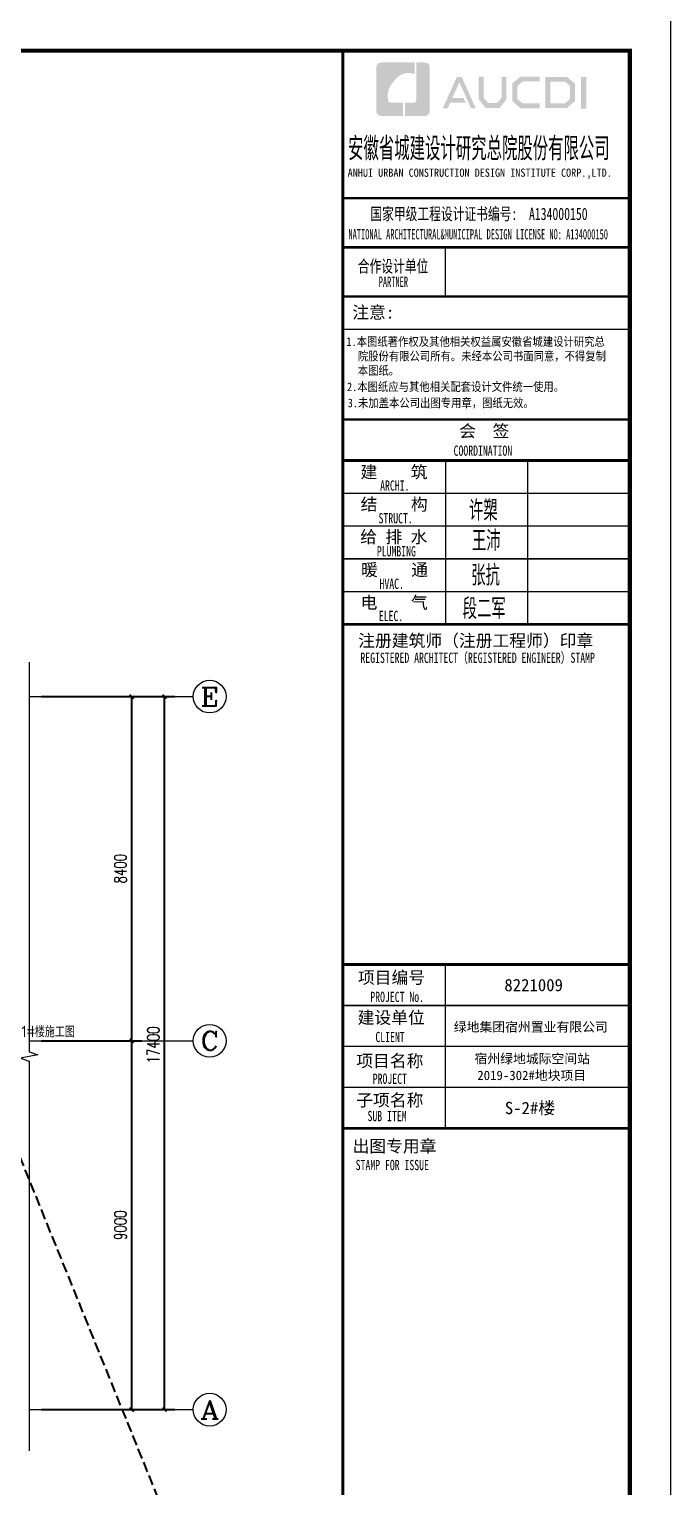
# Model space of a CAD drawing. Extents: x -24105 to 1725648, y 165513 to 982828.
# Drawn here: x 193993 to 209633, y 307666 to 343238 of the extents above; entities that cross this region are included whole.
import ezdxf
from ezdxf.enums import TextEntityAlignment as Align

# ---------------------------------------------------------------- set-up
doc = ezdxf.new("R2010")
doc.units = 0
doc.header["$LTSCALE"] = 1000
doc.header["$MEASUREMENT"] = 0
doc.linetypes.add('DASH', pattern=[0.35, 0.25, -0.1])
doc.layers.get('Defpoints').update_dxf_attribs({"color": 8})
for name, color, linetype in [('A-DI-S(箭头)', 8, 'Continuous'), ('AXIS', 8, 'Continuous'), ('AXIS_TEXT', 8, 'Continuous'), ('C-AXIS(轴号)', 8, 'Continuous'), ('C-AXIS-T(字)', 8, 'Continuous'), ('PUB_TEXT', 8, 'Continuous'), ('图框', 140, 'Continuous'), ('图签文字', 147, 'Continuous')]:
    doc.layers.add(name, color=color, linetype=linetype)
doc.layers.add('WALL', color=8, linetype='Continuous', lineweight=40)
doc.layers.add('图签', color=147, linetype='Continuous', lineweight=18)
doc.styles.add('_TCH_AXIS', font='COMPLEX', dxfattribs={"bigfont": 'GBCBIG'})
doc.styles.add('_TCH_DIM_T3', font='SIMPLEX', dxfattribs={"width": 0.705882, "bigfont": 'GBCBIG'})
doc.styles.add('COMPLEX', font='COMPLEX')
doc.styles.add('HT', font='simhei.ttf')
doc.styles.get("Standard").update_dxf_attribs({"font": 'gbenor.shx', "bigfont": 'gbcbig.shx'})
doc.styles.add('宋体', font='', dxfattribs={"height": 50})
doc.styles.add('建筑图签-1', font='simhei.ttf', dxfattribs={"width": 0.7})
doc.styles.add('建筑图签-2', font='TXT.shx', dxfattribs={"width": 0.5, "bigfont": 'HZTXT.shx'})
doc.styles.get('宋体').set_extended_font_data('SimSun')
doc.dimstyles.new('_TCH_ARCH&&100', dxfattribs={"dimtxt": 297.5, "dimasz": 100, "dimexe": 250, "dimexo": 300, "dimgap": 126.25, "dimtad": 1, "dimdec": 0, "dimzin": 0, "dimdsep": 46, "dimtxsty": '_TCH_DIM_T3', "dimblk": 'ARCHTICK', "dimcen": 0.09, "dimclrt": 7, "dimazin": 2, "dimtfac": 1, "dimtdec": 0, "dimtix": 1, "dimtmove": 2, "dimatfit": 3, "dimfxl": 1, "dimtolj": 1, "dimtzin": 0, "dimarcsym": 0})

# ---------------------------------------------------------------- blocks, each defined once
blk = doc.blocks.new('院标1')
h = blk.add_hatch(color=150)
h.dxf.hatch_style = 1
h.set_gradient(color1=(33, 113, 253), color2=(33, 113, 253), tint=1, name='INVCURVED')
edge = h.paths.add_edge_path()
edge.add_spline(control_points=[(116373, 648379), (116379, 648379), (116382, 648379), (116391, 648379), (116391, 648379), (116391, 648379), (116616, 648379), (116616, 648379), (116616, 648379), (116616, 648379), (116616, 648054), (116616, 648054), (116616, 648054), (116616, 648054), (116108, 648054), (116108, 648054), (116108, 648054), (116028, 648054), (115963, 648111), (115963, 648199), (115963, 648199), (115963, 648199), (115963, 649215), (115963, 649215), (115963, 649215), (115963, 649295), (116018, 649360), (116108, 649360), (116108, 649360), (116108, 649360), (116897, 649360), (116897, 649360), (116897, 649360), (116897, 649360), (116897, 649080), (116897, 649080), (116897, 649080), (116897, 649080), (116566, 649140), (116356, 648859), (116356, 648859), (116245, 648719), (116240, 648545), (116247, 648466), (116247, 648466), (116254, 648386), (116247, 648466), (116247, 648466), (116247, 648466), (116247, 648466), (116258, 648374), (116373, 648379)], knot_values=[0, 0, 0, 0, 0.071429, 0.071429, 0.071429, 0.107143, 0.142857, 0.142857, 0.142857, 0.178571, 0.214286, 0.214286, 0.214286, 0.25, 0.285714, 0.285714, 0.285714, 0.321429, 0.357143, 0.357143, 0.357143, 0.392857, 0.428571, 0.428571, 0.428571, 0.464286, 0.5, 0.5, 0.5, 0.535714, 0.571429, 0.571429, 0.571429, 0.607143, 0.642857, 0.642857, 0.642857, 0.678571, 0.714286, 0.714286, 0.714286, 0.75, 0.785714, 0.785714, 0.785714, 0.821429, 0.857143, 0.857143, 0.857143, 0.928571, 1, 1, 1, 1], degree=3, periodic=0)
h = blk.add_hatch(color=150)
h.dxf.hatch_style = 1
h.set_gradient(color1=(33, 113, 253), color2=(33, 113, 253), tint=1, name='INVCURVED')
edge = h.paths.add_edge_path()
edge.add_spline(control_points=[(117268, 649215), (117268, 649215), (117268, 648199), (117268, 648199), (117268, 648199), (117268, 648114), (117212, 648054), (117123, 648054), (117123, 648054), (117123, 648054), (116663, 648054), (116663, 648054), (116663, 648054), (116663, 648054), (116663, 648379), (116663, 648379), (116663, 648379), (116663, 648379), (116865, 648379), (116865, 648379), (116865, 648379), (116907, 648379), (116941, 648413), (116941, 648455), (116941, 648455), (116941, 648455), (116941, 649360), (116941, 649360), (116941, 649360), (116941, 649360), (117123, 649360), (117123, 649360), (117123, 649360), (117204, 649360), (117268, 649306), (117268, 649215)], knot_values=[0, 0, 0, 0, 0.1, 0.1, 0.1, 0.15, 0.2, 0.2, 0.2, 0.25, 0.3, 0.3, 0.3, 0.35, 0.4, 0.4, 0.4, 0.45, 0.5, 0.5, 0.5, 0.55, 0.6, 0.6, 0.6, 0.65, 0.7, 0.7, 0.7, 0.75, 0.8, 0.8, 0.8, 0.9, 1, 1, 1, 1], degree=3, periodic=0)
blk = doc.blocks.new('tq123')
at = {"layer": '图框'}
h = blk.add_hatch(color=256, dxfattribs=at)
h.paths.add_polyline_path([(-1187, 56758), (-1061, 56758), (-1061, 55988), (-1187, 55988)])
h.paths.add_polyline_path([(-1939, 56642), (-1939, 56116), (-1579, 56116), (-1455, 56223), (-1455, 56541), (-1575, 56642)], flags=16)
h.paths.add_polyline_path([(-2057, 56760), (-2057, 55998), (-1535, 55998), (-1337, 56168), (-1337, 56596), (-1532, 56760)])
h.paths.add_polyline_path([(-2200, 56764), (-2200, 56648), (-2607, 56648), (-2740, 56537), (-2740, 56218), (-2607, 56115), (-2198, 56115), (-2198, 55993), (-2662, 55993), (-2864, 56168), (-2864, 56596), (-2666, 56764)])
h.paths.add_polyline_path([(-3683, 56762), (-3563, 56762), (-3563, 56251), (-3449, 56120), (-3238, 56120), (-3124, 56251), (-3124, 56762), (-3010, 56762), (-3010, 56214), (-3174, 55997), (-3512, 55997), (-3683, 56216)])
h.paths.add_polyline_path([(-4215, 56760), (-4098, 56760), (-3756, 55996), (-3872, 55996), (-4153, 56630), (-4328, 56242), (-4057, 56242), (-3996, 56127), (-4377, 56127), (-4436, 55994), (-4559, 55994)])
for p, q in [((-6995, 53800), (5, 53800)), ((-6995, 53800), (5, 53800)), ((-6995, 52600), (5, 52600))]:
    blk.add_line(p, q, dxfattribs=at)
for points, const_width in [([(-6995, 0), (-6995, 57400)], 70), ([(-6995, 53800), (5, 53800)], 60), ([(-6995, 52600), (5, 52600)], 60), ([(-6995, 52600), (5, 52600)], 60), ([(-4495, 52600), (-4495, 51400)], 35), ([(-6995, 51400), (5, 51400)], 60), ([(-6995, 51400), (5, 51400)], 60), ([(-6995, 50599), (5, 50599)], 35), ([(-6987, 48400), (13, 48400)], 60), ([(-6987, 47400), (13, 47400)], 70), ([(-6987, 47400), (13, 47400)], 70), ([(-4487, 47400), (-4487, 43400)], 35), ([(-2487, 47400), (-2487, 43400)], 35), ([(-6987, 46600), (13, 46600)], 35), ([(-6987, 45800), (13, 45800)], 35), ([(-6987, 45000), (13, 45000)], 35), ([(-6987, 44200), (13, 44200)], 35), ([(-6987, 43400), (13, 43400)], 70), ([(-6995, 35100), (5, 35100)], 70), ([(-6995, 35100), (5, 35100)], 70), ([(-4495, 31100), (-4495, 35100)], 35), ([(-6995, 34100), (5, 34100)], 35), ([(-6995, 33100), (5, 33100)], 35), ([(-6995, 32100), (5, 32100)], 35), ([(5, 31100), (-6995, 31100)], 70)]:
    blk.add_lwpolyline(points, dxfattribs=dict(at, const_width=const_width))
blk.add_blockref('院标1', (-122144, -592249))
for s, height, style, width, p in [('ANHUI URBAN CONSTRUCTION DESIGN INSTITUTE CORP.,LTD.', 200, '建筑图签-1', 0.91, (-6877, 54322)), ('NATIONAL ARCHITECTURAL&MUNICIPAL DESIGN LICENSE NO: A134000150', 250, '建筑图签-1', 0.6, (-6858, 52795)), ('PARTNER', 250, '建筑图签-1', 0.6, (-6120, 51634)), ('1.本图纸著作权及其他相关权益属安徽省城建设计研究总', 210, 'HT', 0.88, (-6909, 50193)), ('院股份有限公司所有。未经本公司书面同意，不得复制', 210, 'HT', 0.88, (-6630, 49839)), ('本图纸。', 210, 'HT', 0.88, (-6630, 49489)), (' 2.本图纸应与其他相关配套设计文件统一使用。 ', 210, 'HT', 0.88, (-7020, 49092)), ('3.未加盖本公司出图专用章，图纸无效。', 210, 'HT', 0.88, (-6877, 48698)), ('COORDINATION', 250, '建筑图签-1', 0.7, (-4295, 47513)), ('ARCHI.', 250, '建筑图签-1', 0.7, (-6086, 46662)), ('STRUCT.', 250, '建筑图签-1', 0.7, (-6125, 45865)), ('PLUMBING', 250, '建筑图签-1', 0.7, (-6166, 45058)), ('HVAC.', 250, '建筑图签-1', 0.7, (-6101, 44265)), ('ELEC.', 250, '建筑图签-1', 0.7, (-6117, 43480)), ('REGISTERED ARCHITECT（REGISTERED ENGINEER）STAMP', 250, '建筑图签-1', 0.7, (-6566, 42459)), ('PROJECT No.', 250, '建筑图签-1', 0.7, (-6325, 34185, -1799)), ('CLIENT', 250, '建筑图签-1', 0.7, (-6201, 33206)), ('PROJECT', 250, '建筑图签-1', 0.7, (-6266, 32187)), ('SUB ITEM', 250, '建筑图签-1', 0.7, (-6393, 31276)), ('STAMP FOR ISSUE', 250, '建筑图签-1', 0.7, (-6682, 30081))]:
    blk.add_text(s, height=height, dxfattribs=dict(at, style=style, width=width)).set_placement(p)
at = {"layer": '图签', "color": 2, "style": '宋体'}
for s, height, p in [('8221009', 300, (-3058, 34448)), ('绿地集团宿州置业有限公司', 229.34, (-4290, 33462)), ('宿州绿地城际空间站', 229.3, (-3785, 32688)), ('2019-302#地块项目', 229.34, (-3718, 32279)), ('S-2#楼', 300, (-3046, 31448))]:
    blk.add_text(s, height=height, dxfattribs=at).set_placement(p)
at = {"layer": '图签文字', "color": 7, "style": '建筑图签-1'}
for s, height, width, p in [('安徽省城建设计研究总院股份有限公司', 500, 0.55, (-6867, 54777)), ('国家甲级工程设计证书编号:  A134000150', 300, 0.7, (-6323, 53267)), ('合作设计单位', 300, 0.7, (-6630, 51990))]:
    blk.add_text(s, height=height, dxfattribs=dict(at, width=width)).set_placement(p)
for s, p in [('注意:', (-6764, 50863)), ('会  签', (-4160, 47968)), ('建    筑', (-6565, 46967)), ('结    构', (-6561, 46179)), ('给 排 水', (-6570, 45385)), ('暖    通', (-6552, 44582)), ('电    气', (-6562, 43782)), ('注册建筑师（注册工程师）印章', (-6620, 42854)), ('项目编号', (-6627, 34632)), ('建设单位', (-6635, 33655)), ('项目名称', (-6668, 32597)), ('子项名称', (-6668, 31640)), ('出图专用章', (-6759, 30518))]:
    blk.add_text(s, height=300, dxfattribs=at).set_placement(p)
at = {"layer": '图签文字', "color": 1, "style": '建筑图签-2', "width": 0.7}
for s, p in [('许槊', (-3921, 45928)), ('王沛', (-3849, 45187)), ('张抗', (-3866, 44346)), ('段二军', (-4074, 43532))]:
    blk.add_text(s, height=500, dxfattribs=at).set_placement(p)
blk = doc.blocks.new('_ArchTick')
at = {"color": 0, "linetype": 'ByBlock', "const_width": 0.4}
blk.add_lwpolyline([(-0.5, -0.5), (0.5, 0.5)], dxfattribs=at)
blk = doc.blocks.new('*D132')
at = {"layer": 'AXIS', "color": 0, "lineweight": -2, "transparency": 16777216}
for p, q in [((1540723, 1077748), (1543973, 1077748)), ((1543723, 1060348), (1543723, 1077748)), ((1540723, 1060348), (1543973, 1060348))]:
    blk.add_line(p, q, dxfattribs=at)
at = {"layer": 'Defpoints', "color": 0, "transparency": 16777216}
for p in [(1540423, 1077748), (1543723, 1077748), (1540423, 1060348)]:
    blk.add_point(p, dxfattribs=at)
at = {"layer": 'AXIS', "color": 0, "lineweight": -2, "transparency": 16777216, "xscale": 100, "yscale": 100, "zscale": 100}
for p, rotation in [((1543723, 1077748), 90), ((1543723, 1060348), 270)]:
    blk.add_blockref('_ArchTick', p, dxfattribs=dict(at, rotation=rotation))
at = {"layer": 'AXIS', "color": 7, "transparency": 16777216, "insert": (1543448, 1069248), "char_height": 297.5, "attachment_point": 5, "rotation": 90, "style": '_TCH_DIM_T3'}
blk.add_mtext('\\A1;17400', dxfattribs=at)
blk = doc.blocks.new('*D131')
at = {"layer": 'AXIS', "color": 0, "lineweight": -2, "transparency": 16777216}
for p, q in [((1540723, 1077748), (1543173, 1077748)), ((1542923, 1069348), (1542923, 1077748)), ((1540723, 1069348), (1543173, 1069348))]:
    blk.add_line(p, q, dxfattribs=at)
at = {"layer": 'Defpoints', "color": 0, "transparency": 16777216}
for p in [(1540423, 1077748), (1542923, 1077748), (1540423, 1069348)]:
    blk.add_point(p, dxfattribs=at)
at = {"layer": 'AXIS', "color": 0, "lineweight": -2, "transparency": 16777216, "xscale": 100, "yscale": 100, "zscale": 100}
for p, rotation in [((1542923, 1077748), 90), ((1542923, 1069348), 270)]:
    blk.add_blockref('_ArchTick', p, dxfattribs=dict(at, rotation=rotation))
at = {"layer": 'AXIS', "color": 7, "transparency": 16777216, "insert": (1542648, 1073548), "char_height": 297.5, "attachment_point": 5, "rotation": 90, "style": '_TCH_DIM_T3'}
blk.add_mtext('\\A1;8400', dxfattribs=at)
blk = doc.blocks.new('*D130')
at = {"layer": 'AXIS', "color": 0, "lineweight": -2, "transparency": 16777216}
for p, q in [((1540723, 1069348), (1543173, 1069348)), ((1542923, 1060348), (1542923, 1069348)), ((1540723, 1060348), (1543173, 1060348))]:
    blk.add_line(p, q, dxfattribs=at)
at = {"layer": 'Defpoints', "color": 0, "transparency": 16777216}
for p in [(1540423, 1069348), (1542923, 1069348), (1540423, 1060348)]:
    blk.add_point(p, dxfattribs=at)
at = {"layer": 'AXIS', "color": 0, "lineweight": -2, "transparency": 16777216, "xscale": 100, "yscale": 100, "zscale": 100}
for p, rotation in [((1542923, 1069348), 90), ((1542923, 1060348), 270)]:
    blk.add_blockref('_ArchTick', p, dxfattribs=dict(at, rotation=rotation))
at = {"layer": 'AXIS', "color": 7, "transparency": 16777216, "insert": (1542648, 1064848), "char_height": 297.5, "attachment_point": 5, "rotation": 90, "style": '_TCH_DIM_T3'}
blk.add_mtext('\\A1;9000', dxfattribs=at)
blk = doc.blocks.new('_AXISO')
blk.add_circle((0, 0), 0.5)
at = {"layer": 'AXIS_TEXT', "style": 'COMPLEX', "width": 1.041667}
blk.add_attdef('A', text='', height=0.56, dxfattribs=at).set_placement((-0.25, -0.28), (0.25, -0.28), align=Align.FIT)
blk = doc.blocks.new('ASDFASGAHH')
at = {"color": 8, "linetype": 'DASH'}
blk.add_lwpolyline([(1539007.9, 1069447.8), (1546538.6, 1050828.3)], dxfattribs=at)
at = {"layer": 'A-DI-S(箭头)', "color": 8}
blk.add_lwpolyline([(1540423.3, 1078589.3), (1540423.3, 1069078.4), (1540633.3, 1069002), (1540213.3, 1068927.9), (1540423.3, 1068853.4), (1540423.3, 1059342.5)], dxfattribs=at)
at = {"layer": 'C-AXIS(轴号)', "color": 8}
for p, q in [((1540423.3, 1077747.8), (1544423.3, 1077747.8)), ((1540423.3, 1069347.8), (1544423.3, 1069347.8)), ((1540423.3, 1060347.8), (1544423.3, 1060347.8))]:
    blk.add_line(p, q, dxfattribs=at)
ref = blk.add_blockref('_AXISO', (1544823.3, 1077747.8), dxfattribs=dict(at, xscale=800, yscale=800, zscale=800))
ref.add_attrib('A', 'E', dxfattribs={"layer": 'C-AXIS-T(字)', "height": 452.5, "style": '_TCH_AXIS', "width": 1.3125}).set_placement((1544597, 1077521.5), (1545049.6, 1077521.5), align=Align.FIT)
ref = blk.add_blockref('_AXISO', (1544823.3, 1069347.8), dxfattribs=dict(at, xscale=800, yscale=800, zscale=800))
ref.add_attrib('A', 'C', dxfattribs={"layer": 'C-AXIS-T(字)', "height": 452.5, "style": '_TCH_AXIS', "width": 1.4}).set_placement((1544597, 1069121.5), (1545049.6, 1069121.5), align=Align.FIT)
ref = blk.add_blockref('_AXISO', (1544823.3, 1060347.8), dxfattribs=dict(at, xscale=800, yscale=800, zscale=800))
ref.add_attrib('A', 'A', dxfattribs={"layer": 'C-AXIS-T(字)', "height": 452.5, "style": '_TCH_AXIS', "width": 1.166667}).set_placement((1544597, 1060121.5), (1545049.6, 1060121.5), align=Align.FIT)
at = {"layer": 'PUB_TEXT', "color": 8}
for s, height, p in [('S-1#', 280, (1539887.1, 1069435.2)), ('楼施工图', 270.07, (1540563.7, 1069435.2))]:
    blk.add_text(s, height=height, dxfattribs=at).set_placement(p)
at = {"layer": 'AXIS', "color": 8}
dim = blk.add_linear_dim(base=(1543723.3, 1077747.8), p1=(1540423.3, 1060347.8), p2=(1540423.3, 1077747.8), angle=90, dimstyle='_TCH_ARCH&&100', dxfattribs=at)
dim.commit()
dim.dimension.update_dxf_attribs({"geometry": '*D132', "text_midpoint": (1543448.3, 1069247.8), "dimtype": 129})
for p1, p2, picture, middle in [((1540423.3, 1069347.8), (1540423.3, 1077747.8), '*D131', (1542648.3, 1073547.8)), ((1540423.3, 1060347.8), (1540423.3, 1069347.8), '*D130', (1542648.3, 1064847.8))]:
    dim = blk.add_aligned_dim(p1=p1, p2=p2, distance=-2500, dimstyle='_TCH_ARCH&&100', dxfattribs=at)
    dim.commit()
    dim.dimension.update_dxf_attribs({"geometry": picture, "text_midpoint": middle})

msp = doc.modelspace()

# ---------------------------------------------------------------- linework, layer by layer
at = {"layer": '图框'}
msp.add_lwpolyline([(125533, 284313), (209633, 284313), (209633, 343713), (125533, 343713)], close=True, dxfattribs=at)
at = {"layer": '图框', "const_width": 100}
msp.add_lwpolyline([(128033, 285313), (208633, 285313), (208633, 342713), (128033, 342713)], close=True, dxfattribs=at)

# ---------------------------------------------------------------- block references
msp.add_blockref('tq123', (208633, 285313))
at = {"layer": 'WALL'}
msp.add_blockref('ASDFASGAHH', (-1346431, -750798), dxfattribs=at)

doc.saveas('drawing.dxf')
